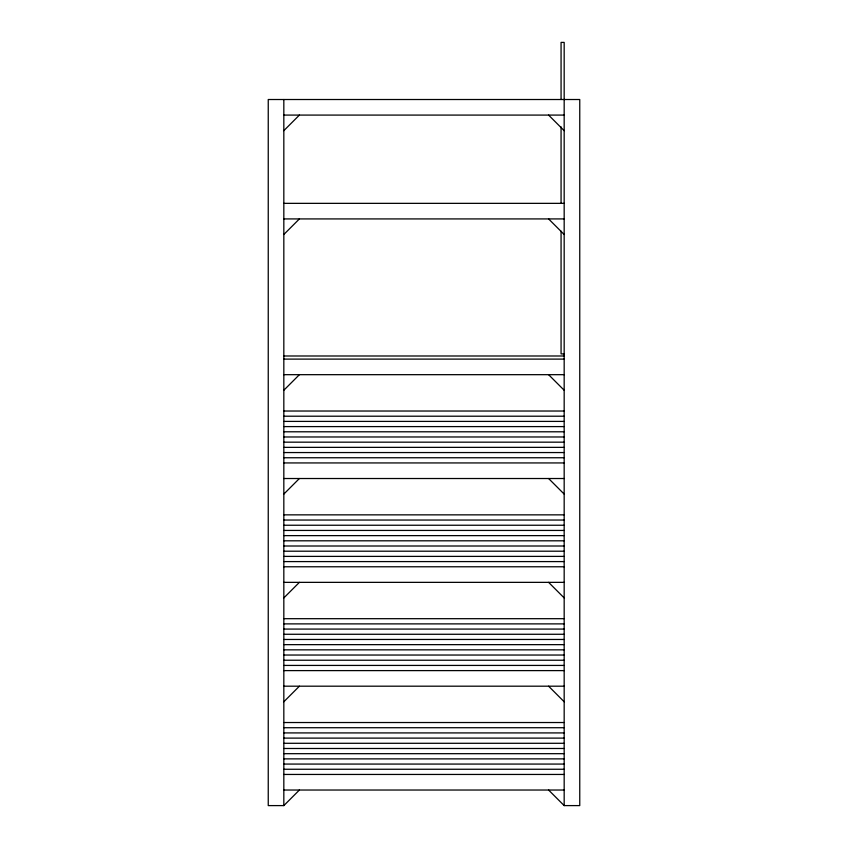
<?xml version="1.0" encoding="UTF-8"?>
<svg xmlns="http://www.w3.org/2000/svg" width="848" height="848" viewBox="0 0 848 848"><rect width="100%" height="100%" fill="white"/><g stroke="black" fill="none" stroke-linecap="round" stroke-linejoin="round"><path stroke-width="1.27" d="M283.826 130.666L299.397 115.084M283.826 234.493L299.397 218.922M283.826 390.25L299.397 374.678M283.826 494.087L299.397 478.516M283.826 597.925L299.397 582.353M283.826 701.762L299.397 686.191M548.603 790.029L564.174 805.6L579.756 805.6L579.756 99.513L268.244 99.513L268.244 805.6L283.826 805.6L299.397 790.029M283.826 115.084L564.174 115.084M283.826 203.35L564.174 203.35M283.826 218.922L564.174 218.922M564.174 353.913L561.069 353.913L561.069 231.154M284.08 355.99L563.92 355.99M283.826 359.107L564.174 359.107M283.826 374.678L564.174 374.678M284.08 411.026L563.92 411.026M284.08 416.209L563.92 416.209M284.08 421.403L563.92 421.403M284.08 426.597L563.92 426.597M284.08 431.791L563.92 431.791M284.08 436.974L563.92 436.974M284.08 442.168L563.92 442.168M284.08 447.362L563.92 447.362M284.08 452.556L563.92 452.556M284.08 457.75L563.92 457.75M283.826 462.934L564.174 462.934M283.826 478.516L564.174 478.516M284.08 514.853L563.92 514.853M284.08 520.047L563.92 520.047M284.08 525.241L563.92 525.241M284.08 530.435L563.92 530.435M284.08 535.629L563.92 535.629M284.08 540.812L563.92 540.812M284.08 546.006L563.92 546.006M284.08 551.2L563.92 551.2M284.08 556.394L563.92 556.394M284.08 561.588L563.92 561.588M283.826 566.771L564.174 566.771M283.826 582.353L564.174 582.353M284.08 618.69L563.92 618.69M284.08 623.884L563.92 623.884M284.08 629.078L563.92 629.078M284.08 634.272L563.92 634.272M284.08 639.466L563.92 639.466M284.08 644.65L563.92 644.65M284.08 649.844L563.92 649.844M284.08 655.038L563.92 655.038M284.08 660.232L563.92 660.232M284.08 665.426L563.92 665.426M283.826 670.609L564.174 670.609M283.826 686.191L564.174 686.191M284.08 722.528L563.92 722.528M284.08 727.722L563.92 727.722M284.08 732.916L563.92 732.916M284.08 738.11L563.92 738.11M284.08 743.293L563.92 743.293M284.08 748.487L563.92 748.487M284.08 753.681L563.92 753.681M284.08 758.875L563.92 758.875M284.08 764.069L563.92 764.069M284.08 769.253L563.92 769.253M283.826 774.447L564.174 774.447M283.826 790.029L564.174 790.029M548.603 115.084L564.174 130.666M548.603 218.922L564.174 234.493M548.603 374.678L564.174 390.25M548.603 478.516L564.174 494.087M548.603 582.353L564.174 597.925M548.603 686.191L564.174 701.762M564.174 99.163L564.174 42.4L561.069 42.4L561.069 99.163M564.174 99.513L564.174 805.6M561.069 126.882L561.069 203.435M283.826 99.513L283.826 805.6"/></g></svg>
